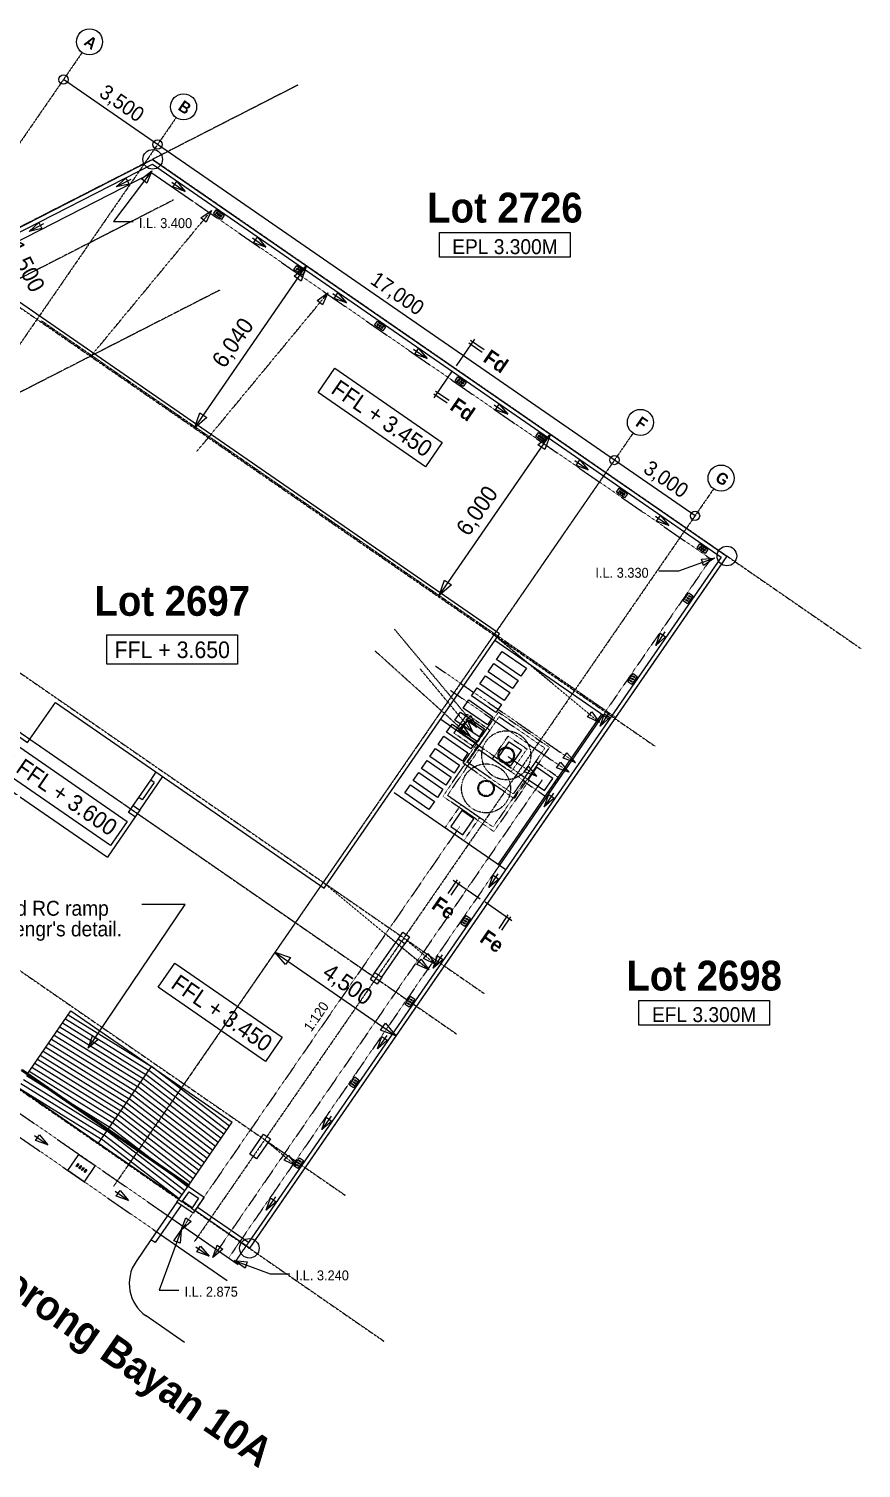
# Model space of a CAD drawing. Header units: inches. Extents: x 3562 to 70198, y -55726 to -1193.
# Drawn here: x 41053 to 53799, y -55726 to -33702 of the extents above; entities that cross this region are included whole.
import ezdxf

# ---------------------------------------------------------------- set-up
doc = ezdxf.new("R2010")
doc.units = ezdxf.units.IN
doc.header["$MEASUREMENT"] = 0
for name, pattern in [('PC_DASH_2', [0.638889, 0.277778, -0.083333, 0.055556, -0.083333, 0.055556, -0.083333]), ('PC_DASH_3', [0.055556, 0.027778, -0.027778]), ('PC_DASH_4', [0.069444, 0.027778, -0.041667])]:
    doc.linetypes.add(name, pattern=pattern)
for name, color, linetype in [('Boundary', 7, 'Continuous'), ('Grid Line', 7, 'Continuous'), ('Site Plan', 7, 'Continuous')]:
    doc.layers.add(name, color=color, linetype=linetype)

# ---------------------------------------------------------------- blocks, each defined once
blk = doc.blocks.new('PD_912605')
at = {"layer": 'Boundary', "color": 7, "linetype": 'PC_DASH_2'}
for p, q in [((45176, -34563), (42950, -35700)), ((42950, -35700), (31078, -41764)), ((42950, -35700), (51742, -41769)), ((43268, -36323), (31397, -42387)), ((43973, -37704), (32102, -43768)), ((41246, -38169), (50038, -44238)), ((35150, -40486), (46987, -48657)), ((49890, -40491), (42579, -51082)), ((51742, -41769), (44431, -52361)), ((51742, -41769), (53799, -43189)), ((37963, -47896), (44431, -52361)), ((44431, -52361), (46488, -53781))]:
    blk.add_line(p, q, dxfattribs=at)
at = {"layer": 'Boundary', "color": 7}
for centre in [(42950, -35700), (51742, -41769), (44431, -52361)]:
    blk.add_circle(centre, 150, dxfattribs=at)
blk = doc.blocks.new('PD_912606')
at = {"layer": 'Grid Line', "color": 7}
blk.add_circle((51653, -40577), 200, dxfattribs=at)
at = {"layer": 'Grid Line', "color": 7, "insert": (51723, -40513), "char_height": 177.49, "width": 176.39, "attachment_point": 2, "rotation": 325.3833}
blk.add_mtext('\\pxsm0.83;\\fHelvetica|b1|i0|c0|p177.4913;\\W0.92;G', dxfattribs=at)
blk = doc.blocks.new('PD_912610')
at = {"layer": 'Grid Line', "color": 7}
blk.add_line((43025, -35473), (41585, -34479), dxfattribs=at)
for centre in [(41585, -34479), (43025, -35473)]:
    blk.add_circle(centre, 70.6, dxfattribs=at)
at = {"layer": 'Grid Line', "color": 7, "insert": (42546, -34746), "char_height": 228.2, "width": 811.39, "attachment_point": 2, "rotation": 325.3833}
blk.add_mtext('\\pxsm0.83;\\fHelvetica|b0|i0|c0|p228.2031;\\W0.92;3,500', dxfattribs=at)
blk = doc.blocks.new('PD_912611')
at = {"layer": 'Grid Line', "color": 7}
blk.add_line((51255, -41154), (50021, -40301), dxfattribs=at)
for centre in [(50021, -40301), (51255, -41154)]:
    blk.add_circle(centre, 70.6, dxfattribs=at)
at = {"layer": 'Grid Line', "color": 7, "insert": (50878, -40498), "char_height": 228.2, "width": 811.39, "attachment_point": 2, "rotation": 325.3833}
blk.add_mtext('\\pxsm0.83;\\fHelvetica|b0|i0|c0|p228.2031;\\W0.92;3,000', dxfattribs=at)
blk = doc.blocks.new('PD_912612')
at = {"layer": 'Grid Line', "color": 7}
blk.add_line((50021, -40301), (43025, -35473), dxfattribs=at)
for centre in [(43025, -35473), (50021, -40301)]:
    blk.add_circle(centre, 70.6, dxfattribs=at)
at = {"layer": 'Grid Line', "color": 7, "insert": (46764, -37657), "char_height": 228.2, "width": 987.78, "attachment_point": 2, "rotation": 325.3833}
blk.add_mtext('\\pxsm0.83;\\fHelvetica|b0|i0|c0|p228.2031;\\W0.92;17,000', dxfattribs=at)
blk = doc.blocks.new('PD_912617')
at = {"layer": 'Grid Line', "color": 7}
blk.add_circle((41983, -33902), 200, dxfattribs=at)
at = {"layer": 'Grid Line', "color": 7, "insert": (42053, -33838), "char_height": 177.49, "width": 176.39, "attachment_point": 2, "rotation": 325.3833}
blk.add_mtext('\\pxsm0.83;\\fHelvetica|b1|i0|c0|p177.4913;\\W0.92;A', dxfattribs=at)
blk = doc.blocks.new('PD_912618')
at = {"layer": 'Grid Line', "color": 7}
blk.add_circle((43423, -34897), 200, dxfattribs=at)
at = {"layer": 'Grid Line', "color": 7, "insert": (43493, -34832), "char_height": 177.49, "width": 176.39, "attachment_point": 2, "rotation": 325.3833}
blk.add_mtext('\\pxsm0.83;\\fHelvetica|b1|i0|c0|p177.4913;\\W0.92;B', dxfattribs=at)
blk = doc.blocks.new('PD_912619')
at = {"layer": 'Grid Line', "color": 7}
blk.add_circle((50418, -39725), 200, dxfattribs=at)
at = {"layer": 'Grid Line', "color": 7, "insert": (50489, -39661), "char_height": 177.49, "width": 141.11, "attachment_point": 2, "rotation": 325.3833}
blk.add_mtext('\\pxsm0.83;\\fHelvetica|b1|i0|c0|p177.4913;\\W0.92;F', dxfattribs=at)
blk = doc.blocks.new('PD_912621')
at = {"layer": 'Grid Line', "color": 7}
blk.add_line((47336, -42373), (49040, -39904), dxfattribs=at)
for points in [[(48850, -40066), (49040, -39904), (48956, -40139), (48850, -40066)], [(47526, -42211), (47336, -42373), (47420, -42137), (47526, -42211)]]:
    blk.add_lwpolyline(points, dxfattribs=at)
at = {"layer": 'Grid Line', "color": 7, "insert": (47810, -41002), "char_height": 253.56, "width": 881.94, "attachment_point": 2, "rotation": 55.3833}
blk.add_mtext('\\pxsm0.83;\\fHelvetica|b0|i0|c0|p253.5590;\\W0.92;6,000', dxfattribs=at)
blk = doc.blocks.new('PD_912622')
at = {"layer": 'Grid Line', "color": 7}
blk.add_line((44823, -47831), (46675, -49109), dxfattribs=at)
for points in [[(44985, -48021), (44823, -47831), (45059, -47914), (44985, -48021)], [(46513, -48918), (46675, -49109), (46440, -49025), (46513, -48918)]]:
    blk.add_lwpolyline(points, dxfattribs=at)
at = {"layer": 'Grid Line', "color": 7, "insert": (46010, -48216), "char_height": 253.56, "width": 881.94, "attachment_point": 2, "rotation": 325.3833}
blk.add_mtext('\\pxsm0.83;\\fHelvetica|b0|i0|c0|p253.5590;\\W0.92;4,500', dxfattribs=at)
blk = doc.blocks.new('PD_912624')
at = {"layer": 'Grid Line', "color": 7}
blk.add_line((40825, -37572), (40507, -36949), dxfattribs=at)
for points in [[(40559, -37193), (40507, -36949), (40674, -37134), (40559, -37193)], [(40773, -37327), (40825, -37572), (40657, -37386), (40773, -37327)]]:
    blk.add_lwpolyline(points, dxfattribs=at)
at = {"layer": 'Grid Line', "color": 7, "insert": (41128, -37280), "char_height": 253.56, "width": 881.94, "attachment_point": 2, "rotation": 297.0572}
blk.add_mtext('\\pxsm0.83;\\fHelvetica|b0|i0|c0|p253.5590;\\W0.92;1,500', dxfattribs=at)
blk = doc.blocks.new('PD_912625')
at = {"layer": 'Grid Line', "color": 7}
blk.add_line((43590, -39812), (45306, -37326), dxfattribs=at)
for points in [[(45116, -37488), (45306, -37326), (45222, -37562), (45116, -37488)], [(43781, -39650), (43590, -39812), (43674, -39576), (43781, -39650)]]:
    blk.add_lwpolyline(points, dxfattribs=at)
at = {"layer": 'Grid Line', "color": 7, "insert": (44071, -38432), "char_height": 253.56, "width": 881.94, "attachment_point": 2, "rotation": 55.3833}
blk.add_mtext('\\pxsm0.83;\\fHelvetica|b0|i0|c0|p253.5590;\\W0.92;6,040', dxfattribs=at)
blk = doc.blocks.new('PD_912633')
at = {"layer": 'Site Plan', "color": 7}
blk.add_lwpolyline([(47344, -36820), (49344, -36820), (49344, -37195), (47344, -37195), (47344, -36820)], dxfattribs=at)
at = {"layer": 'Site Plan', "color": 7, "insert": (48344, -36922), "char_height": 228.2, "width": 1763.89, "attachment_point": 2}
blk.add_mtext('\\pxsm0.83;\\fHelvetica|b0|i0|c0|p228.2031;\\W0.92;EPL 3.300M', dxfattribs=at)
blk = doc.blocks.new('PD_912634')
at = {"layer": 'Site Plan', "color": 7}
for points in [[(42935, -35876), (42350, -36650), (42650, -36650)], [(42777, -35999), (42935, -35876), (42860, -36062), (42777, -35999)]]:
    blk.add_lwpolyline(points, dxfattribs=at)
at = {"layer": 'Site Plan', "color": 7, "insert": (42739, -36600), "char_height": 152.14, "width": 881.94, "attachment_point": 1}
blk.add_mtext('\\pxsm0.83;\\fHelvetica|b0|i0|c0|p152.1354;\\W0.92;I.L. 3.400', dxfattribs=at)
blk = doc.blocks.new('PD_912635')
at = {"layer": 'Site Plan', "color": 47, "true_color": 0x907039}
for p, q in [((41613, -48851), (42890, -49641)), ((41655, -48789), (42933, -49580)), ((41442, -49098), (42720, -49888)), ((41485, -49036), (42762, -49827)), ((41528, -48975), (42805, -49765)), ((41570, -48913), (42847, -49703)), ((41315, -49283), (42592, -50074)), ((41357, -49221), (42634, -50012)), ((41400, -49160), (42677, -49950)), ((41144, -49530), (42421, -50320)), ((41187, -49468), (42464, -50259)), ((41229, -49407), (42506, -50197)), ((41272, -49345), (42549, -50135)), ((41016, -49715), (42293, -50506)), ((41016, -49715), (42293, -50506)), ((41059, -49653), (42336, -50444)), ((41102, -49592), (42379, -50382)), ((43997, -50679), (42805, -49765)), ((44039, -50617), (42847, -49703)), ((44082, -50555), (42890, -49641)), ((44124, -50494), (42933, -49580)), ((40889, -49900), (42166, -50691)), ((40931, -49839), (42208, -50629)), ((40974, -49777), (42251, -50567)), ((43869, -50864), (42677, -49950)), ((43911, -50802), (42720, -49888)), ((43954, -50741), (42762, -49827)), ((43698, -51111), (42506, -50197)), ((43741, -51049), (42549, -50135)), ((43784, -50987), (42592, -50074)), ((43826, -50926), (42634, -50012)), ((43571, -51296), (42379, -50382)), ((43613, -51234), (42421, -50320)), ((43656, -51173), (42464, -50259)), ((43400, -51543), (42208, -50629)), ((43443, -51481), (42251, -50567)), ((43485, -51419), (42293, -50506)), ((43485, -51419), (42293, -50506)), ((43528, -51358), (42336, -50444)), ((43357, -51605), (42166, -50691))]:
    blk.add_line(p, q, dxfattribs=at)
blk = doc.blocks.new('PD_912636')
at = {"layer": 'Site Plan', "color": 30, "linetype": 'PC_DASH_3', "true_color": 0xff6402}
for points in [[(48176, -45984), (47394, -45445), (47934, -44663), (48715, -45203), (48176, -45984)], [(48163, -45915), (47463, -45432), (47946, -44732), (48646, -45215), (48163, -45915)]]:
    blk.add_lwpolyline(points, dxfattribs=at)
for radius in [375, 112]:
    blk.add_circle((48055, -45324), radius, dxfattribs=at)
at = {"layer": 'Site Plan', "color": 30, "true_color": 0xff6402}
blk.add_circle((48055, -45324), 125, dxfattribs=at)
blk = doc.blocks.new('PD_912637')
at = {"layer": 'Site Plan', "color": 30, "linetype": 'PC_DASH_3', "true_color": 0xff6402}
for p, q in [((48152, -44874), (48394, -44525)), ((48394, -44525), (48682, -44723)), ((48440, -45073), (48152, -44874)), ((48682, -44723), (48440, -45073))]:
    blk.add_line(p, q, dxfattribs=at)
at = {"layer": 'Site Plan', "color": 30, "true_color": 0xff6402}
for p, q in [((48239, -44858), (48409, -44612)), ((48409, -44612), (48595, -44739)), ((48424, -44986), (48239, -44858)), ((48595, -44739), (48424, -44986))]:
    blk.add_line(p, q, dxfattribs=at)
blk = doc.blocks.new('PD_912638')
at = {"layer": 'Site Plan', "color": 30, "linetype": 'PC_DASH_3', "true_color": 0xff6402}
for p, q in [((47669, -45574), (47428, -45924)), ((47957, -45773), (47669, -45574)), ((47716, -46123), (47957, -45773)), ((47428, -45924), (47716, -46123))]:
    blk.add_line(p, q, dxfattribs=at)
at = {"layer": 'Site Plan', "color": 30, "true_color": 0xff6402}
for p, q in [((47685, -45661), (47515, -45908)), ((47870, -45789), (47685, -45661)), ((47700, -46036), (47870, -45789)), ((47515, -45908), (47700, -46036))]:
    blk.add_line(p, q, dxfattribs=at)
blk = doc.blocks.new('PD_912639')
at = {"layer": 'Site Plan', "color": 7}
for points in [[(45257, -51017), (45172, -51141), (45110, -51098), (45196, -50975), (45257, -51017)], [(45173, -51104), (45145, -51084), (45152, -51074), (45181, -51094), (45173, -51104)], [(45195, -51073), (45166, -51053), (45173, -51043), (45202, -51063), (45195, -51073)], [(45216, -51042), (45187, -51022), (45194, -51012), (45223, -51032), (45216, -51042)]]:
    blk.add_lwpolyline(points, dxfattribs=at)
blk = doc.blocks.new('PD_912640')
at = {"layer": 'Site Plan', "color": 7}
for points in [[(46109, -49783), (46024, -49906), (45963, -49864), (46048, -49740), (46109, -49783)], [(46026, -49869), (45997, -49849), (46004, -49839), (46033, -49859), (46026, -49869)], [(46047, -49839), (46018, -49819), (46025, -49808), (46054, -49828), (46047, -49839)], [(46068, -49808), (46039, -49788), (46046, -49777), (46075, -49797), (46068, -49808)]]:
    blk.add_lwpolyline(points, dxfattribs=at)
blk = doc.blocks.new('PD_912641')
at = {"layer": 'Site Plan', "color": 7}
for points in [[(46962, -48549), (46876, -48672), (46815, -48629), (46900, -48506), (46962, -48549)], [(46878, -48635), (46849, -48615), (46856, -48605), (46885, -48625), (46878, -48635)], [(46899, -48604), (46870, -48584), (46877, -48574), (46906, -48594), (46899, -48604)], [(46920, -48573), (46891, -48553), (46899, -48543), (46927, -48563), (46920, -48573)]]:
    blk.add_lwpolyline(points, dxfattribs=at)
blk = doc.blocks.new('PD_912642')
at = {"layer": 'Site Plan', "color": 7}
for points in [[(47814, -47314), (47729, -47438), (47667, -47395), (47752, -47271), (47814, -47314)], [(47751, -47370), (47722, -47350), (47729, -47339), (47758, -47359), (47751, -47370)], [(47772, -47339), (47744, -47319), (47751, -47309), (47780, -47328), (47772, -47339)], [(47730, -47400), (47701, -47381), (47708, -47370), (47737, -47390), (47730, -47400)]]:
    blk.add_lwpolyline(points, dxfattribs=at)
blk = doc.blocks.new('PD_912643')
at = {"layer": 'Site Plan', "color": 7}
blk.add_lwpolyline([(43289, -47997), (44935, -49133), (44679, -49504), (43033, -48367), (43289, -47997)], dxfattribs=at)
at = {"layer": 'Site Plan', "color": 7, "insert": (44084, -48658), "char_height": 253.56, "width": 1905, "attachment_point": 2, "rotation": 325.3833}
blk.add_mtext('\\pxsm0.83;\\fHelvetica|b0|i0|c0|p253.5590;\\W0.92;FFL + 3.450', dxfattribs=at)
blk = doc.blocks.new('PD_912644')
at = {"layer": 'Site Plan', "color": 7}
blk.add_lwpolyline([(40914, -44693), (42560, -45829), (42304, -46199), (40658, -45063), (40914, -44693)], dxfattribs=at)
at = {"layer": 'Site Plan', "color": 7, "insert": (41709, -45354), "char_height": 253.56, "width": 1905, "attachment_point": 2, "rotation": 325.3833}
blk.add_mtext('\\pxsm0.83;\\fHelvetica|b0|i0|c0|p253.5590;\\W0.92;FFL + 3.600', dxfattribs=at)
blk = doc.blocks.new('PD_912645')
at = {"layer": 'Site Plan', "color": 7}
for points in [[(41822, -50924), (42069, -51095), (41899, -51342), (41652, -51171), (41822, -50924)], [(41818, -51073), (41789, -51115), (41779, -51108), (41808, -51066), (41818, -51073)], [(41859, -51102), (41831, -51143), (41820, -51136), (41849, -51095), (41859, -51102)], [(41900, -51130), (41872, -51171), (41862, -51164), (41890, -51123), (41900, -51130)], [(41941, -51159), (41913, -51200), (41903, -51193), (41931, -51152), (41941, -51159)]]:
    blk.add_lwpolyline(points, dxfattribs=at)
blk = doc.blocks.new('PD_912649')
at = {"layer": 'Site Plan', "color": 7}
blk.add_lwpolyline([(45739, -38897), (47385, -40033), (47129, -40404), (45483, -39267), (45739, -38897)], dxfattribs=at)
at = {"layer": 'Site Plan', "color": 7, "insert": (46534, -39558), "char_height": 253.56, "width": 1905, "attachment_point": 2, "rotation": 325.3833}
blk.add_mtext('\\pxsm0.83;\\fHelvetica|b0|i0|c0|p253.5590;\\W0.92;FFL + 3.450', dxfattribs=at)
blk = doc.blocks.new('PD_912655')
at = {"layer": 'Site Plan', "color": 7}
for points in [[(51550, -41800), (51000, -42000), (50700, -42000)], [(51351, -41817), (51550, -41800), (51386, -41915), (51351, -41817)]]:
    blk.add_lwpolyline(points, dxfattribs=at)
at = {"layer": 'Site Plan', "color": 7, "insert": (49729, -41950), "char_height": 152.14, "width": 881.94, "attachment_point": 1}
blk.add_mtext('\\pxsm0.83;\\fHelvetica|b0|i0|c0|p152.1354;\\W0.92;I.L. 3.330', dxfattribs=at)
blk = doc.blocks.new('PD_912656')
at = {"layer": 'Site Plan', "color": 7}
for points in [[(44200, -52550), (44750, -52750), (45050, -52750)], [(44364, -52665), (44200, -52550), (44399, -52567), (44364, -52665)]]:
    blk.add_lwpolyline(points, dxfattribs=at)
at = {"layer": 'Site Plan', "color": 7, "insert": (45139, -52700), "char_height": 152.14, "width": 881.94, "attachment_point": 1}
blk.add_mtext('\\pxsm0.83;\\fHelvetica|b0|i0|c0|p152.1354;\\W0.92;I.L. 3.240', dxfattribs=at)
blk = doc.blocks.new('PD_912657')
at = {"layer": 'Site Plan', "color": 38, "true_color": 0x552c05}
for points in [[(43389, -52082), (43050, -53000), (43350, -53000)], [(43274, -52245), (43389, -52082), (43371, -52281), (43274, -52245)]]:
    blk.add_lwpolyline(points, dxfattribs=at)
at = {"layer": 'Site Plan', "color": 38, "true_color": 0x552c05, "insert": (43439, -52950), "char_height": 152.14, "width": 881.94, "attachment_point": 1}
blk.add_mtext('\\pxsm0.83;\\fHelvetica|b0|i0|c0|p152.1354;\\W0.92;I.L. 2.875', dxfattribs=at)
blk = doc.blocks.new('PD_912659')
at = {"layer": 'Site Plan', "color": 7}
blk.add_lwpolyline([(50394, -48570), (52394, -48570), (52394, -48945), (50394, -48945), (50394, -48570)], dxfattribs=at)
at = {"layer": 'Site Plan', "color": 7, "insert": (51394, -48672), "char_height": 228.2, "width": 1728.61, "attachment_point": 2}
blk.add_mtext('\\pxsm0.83;\\fHelvetica|b0|i0|c0|p228.2031;\\W0.92;EFL 3.300M', dxfattribs=at)
blk = doc.blocks.new('PD_912662')
at = {"layer": 'Site Plan', "color": 7}
blk.add_lwpolyline([(42250, -42975), (44250, -42975), (44250, -43425), (42250, -43425), (42250, -42975)], dxfattribs=at)
at = {"layer": 'Site Plan', "color": 7, "insert": (43250, -43077), "char_height": 253.56, "width": 1905, "attachment_point": 2}
blk.add_mtext('\\pxsm0.83;\\fHelvetica|b0|i0|c0|p253.5590;\\W0.92;FFL + 3.650', dxfattribs=at)
blk = doc.blocks.new('PD_912665')
at = {"layer": 'Site Plan', "color": 7}
for p, q in [((47258, -39350), (47542, -38938)), ((47254, -39286), (47460, -39428)), ((47282, -39245), (47488, -39387))]:
    blk.add_line(p, q, dxfattribs=at)
blk = doc.blocks.new('PD_912664')
at = {"layer": 'Site Plan'}
blk.add_blockref('PD_912665', (0, 0), dxfattribs=at)
at = {"layer": 'Site Plan', "color": 7, "insert": (47762, -39433), "char_height": 228.2, "width": 388.06, "attachment_point": 2, "rotation": 325.3833}
blk.add_mtext('\\pxsm0.83;\\fHelvetica|b1|i0|c0|p228.2031;\\W0.92;Fd', dxfattribs=at)
blk = doc.blocks.new('PD_912667')
at = {"layer": 'Site Plan', "color": 7}
for p, q in [((47879, -38450), (47595, -38861)), ((47790, -38510), (47996, -38652)), ((47818, -38469), (48024, -38611))]:
    blk.add_line(p, q, dxfattribs=at)
blk = doc.blocks.new('PD_912666')
at = {"layer": 'Site Plan'}
blk.add_blockref('PD_912667', (0, 0), dxfattribs=at)
at = {"layer": 'Site Plan', "color": 7, "insert": (48271, -38696), "char_height": 228.2, "width": 388.06, "attachment_point": 2, "rotation": 325.3833}
blk.add_mtext('\\pxsm0.83;\\fHelvetica|b1|i0|c0|p228.2031;\\W0.92;Fd', dxfattribs=at)
blk = doc.blocks.new('PD_912663')
at = {"layer": 'Site Plan'}
for name in ['PD_912666', 'PD_912664']:
    blk.add_blockref(name, (0, 0), dxfattribs=at)
blk = doc.blocks.new('PD_912680')
at = {"layer": 'Site Plan', "color": 7}
for p, q in [((47614, -46725), (47472, -46931)), ((47655, -46753), (47513, -46959)), ((47550, -46729), (47962, -47013))]:
    blk.add_line(p, q, dxfattribs=at)
blk = doc.blocks.new('PD_912679')
at = {"layer": 'Site Plan'}
blk.add_blockref('PD_912680', (0, 0), dxfattribs=at)
at = {"layer": 'Site Plan', "color": 7, "insert": (47475, -47060), "char_height": 228.2, "width": 388.06, "attachment_point": 2, "rotation": 325.3833}
blk.add_mtext('\\pxsm0.83;\\fHelvetica|b1|i0|c0|p228.2031;\\W0.92;Fe', dxfattribs=at)
blk = doc.blocks.new('PD_912682')
at = {"layer": 'Site Plan', "color": 7}
for p, q in [((48450, -47350), (48039, -47066)), ((48390, -47261), (48248, -47467)), ((48431, -47289), (48289, -47495))]:
    blk.add_line(p, q, dxfattribs=at)
blk = doc.blocks.new('PD_912681')
at = {"layer": 'Site Plan'}
blk.add_blockref('PD_912682', (0, 0), dxfattribs=at)
at = {"layer": 'Site Plan', "color": 7, "insert": (48212, -47569), "char_height": 228.2, "width": 388.06, "attachment_point": 2, "rotation": 325.3833}
blk.add_mtext('\\pxsm0.83;\\fHelvetica|b1|i0|c0|p228.2031;\\W0.92;Fe', dxfattribs=at)
blk = doc.blocks.new('PD_912678')
at = {"layer": 'Site Plan'}
for name in ['PD_912679', 'PD_912681']:
    blk.add_blockref(name, (0, 0), dxfattribs=at)
blk = doc.blocks.new('PD_912685')
at = {"layer": 'Site Plan', "color": 7}
for points in [[(41965, -49300), (43450, -47100), (42785, -47100)], [(42116, -49169), (41965, -49300), (42030, -49111), (42116, -49169)]]:
    blk.add_lwpolyline(points, dxfattribs=at)
at = {"layer": 'Site Plan', "color": 7, "insert": (39768, -47045), "char_height": 228.2, "width": 2928.06, "attachment_point": 1}
blk.add_mtext("\\pxsm0.83;\\fHelvetica|b0|i0|c0|p228.2031;\\W0.92;Proposed RC ramp\\Pdrain to engr's detail.", dxfattribs=at)
blk = doc.blocks.new('PD_912686')
at = {"layer": 'Site Plan', "color": 7}
for points in [[(50370, -43611), (50285, -43734), (50223, -43692), (50308, -43568), (50370, -43611)], [(50329, -43635), (50300, -43615), (50307, -43605), (50336, -43625), (50329, -43635)], [(50286, -43697), (50257, -43677), (50264, -43667), (50293, -43687), (50286, -43697)], [(50307, -43666), (50279, -43646), (50286, -43636), (50315, -43656), (50307, -43666)]]:
    blk.add_lwpolyline(points, dxfattribs=at)
blk = doc.blocks.new('PD_912687')
at = {"layer": 'Site Plan', "color": 7}
for points in [[(50175, -40879), (50052, -40794), (50094, -40732), (50218, -40817), (50175, -40879)], [(50119, -40773), (50099, -40802), (50089, -40795), (50109, -40766), (50119, -40773)], [(50150, -40794), (50130, -40823), (50120, -40816), (50139, -40787), (50150, -40794)], [(50181, -40816), (50161, -40845), (50150, -40837), (50170, -40809), (50181, -40816)]]:
    blk.add_lwpolyline(points, dxfattribs=at)
blk = doc.blocks.new('PD_912688')
at = {"layer": 'Site Plan', "color": 7}
for points in [[(51222, -42376), (51137, -42500), (51075, -42457), (51161, -42334), (51222, -42376)], [(51138, -42463), (51110, -42443), (51117, -42432), (51145, -42452), (51138, -42463)], [(51160, -42432), (51131, -42412), (51138, -42402), (51167, -42421), (51160, -42432)], [(51181, -42401), (51152, -42381), (51159, -42371), (51188, -42391), (51181, -42401)]]:
    blk.add_lwpolyline(points, dxfattribs=at)
blk = doc.blocks.new('PD_912689')
at = {"layer": 'Site Plan', "color": 7}
for points in [[(51410, -41731), (51286, -41646), (51329, -41584), (51452, -41669), (51410, -41731)], [(51353, -41625), (51333, -41654), (51323, -41647), (51343, -41618), (51353, -41625)], [(51384, -41647), (51364, -41675), (51354, -41668), (51374, -41639), (51384, -41647)], [(51415, -41668), (51395, -41697), (51385, -41690), (51405, -41661), (51415, -41668)]]:
    blk.add_lwpolyline(points, dxfattribs=at)
blk = doc.blocks.new('PD_912690')
at = {"layer": 'Site Plan', "color": 7}
for points in [[(48941, -40027), (48817, -39941), (48860, -39880), (48983, -39965), (48941, -40027)], [(48884, -39921), (48865, -39950), (48854, -39943), (48874, -39914), (48884, -39921)], [(48915, -39942), (48895, -39971), (48885, -39964), (48905, -39935), (48915, -39942)], [(48946, -39964), (48926, -39992), (48916, -39985), (48936, -39957), (48946, -39964)]]:
    blk.add_lwpolyline(points, dxfattribs=at)
blk = doc.blocks.new('PD_912691')
at = {"layer": 'Site Plan', "color": 7}
for points in [[(47706, -39175), (47583, -39089), (47625, -39028), (47749, -39113), (47706, -39175)], [(47650, -39069), (47630, -39098), (47620, -39091), (47640, -39062), (47650, -39069)], [(47681, -39090), (47661, -39119), (47651, -39112), (47671, -39083), (47681, -39090)], [(47712, -39112), (47692, -39140), (47681, -39133), (47701, -39104), (47712, -39112)]]:
    blk.add_lwpolyline(points, dxfattribs=at)
blk = doc.blocks.new('PD_912692')
at = {"layer": 'Site Plan', "color": 7}
for points in [[(46472, -38322), (46348, -38237), (46391, -38175), (46514, -38261), (46472, -38322)], [(46415, -38217), (46396, -38246), (46385, -38238), (46405, -38210), (46415, -38217)], [(46446, -38238), (46426, -38267), (46416, -38260), (46436, -38231), (46446, -38238)], [(46477, -38259), (46457, -38288), (46447, -38281), (46467, -38252), (46477, -38259)]]:
    blk.add_lwpolyline(points, dxfattribs=at)
blk = doc.blocks.new('PD_912693')
at = {"layer": 'Site Plan', "color": 7}
for points in [[(45237, -37470), (45114, -37385), (45156, -37323), (45280, -37409), (45237, -37470)], [(45181, -37365), (45161, -37393), (45151, -37386), (45171, -37358), (45181, -37365)], [(45212, -37386), (45192, -37415), (45182, -37408), (45202, -37379), (45212, -37386)], [(45243, -37407), (45223, -37436), (45213, -37429), (45232, -37400), (45243, -37407)]]:
    blk.add_lwpolyline(points, dxfattribs=at)
blk = doc.blocks.new('PD_912694')
at = {"layer": 'Site Plan', "color": 7}
for points in [[(44003, -36618), (43879, -36533), (43922, -36471), (44045, -36556), (44003, -36618)], [(43947, -36513), (43927, -36541), (43916, -36534), (43936, -36505), (43947, -36513)], [(43977, -36534), (43958, -36563), (43947, -36556), (43967, -36527), (43977, -36534)], [(44008, -36555), (43988, -36584), (43978, -36577), (43998, -36548), (44008, -36555)]]:
    blk.add_lwpolyline(points, dxfattribs=at)
blk = doc.blocks.new('PD_912697')
at = {"layer": 'Site Plan', "color": 38, "linetype": 'PC_DASH_4', "true_color": 0x552c05}
for p, q in [((46646, -42883), (47907, -44390)), ((46353, -43219), (47810, -44531)), ((47044, -43495), (47854, -44468))]:
    blk.add_line(p, q, dxfattribs=at)
at = {"layer": 'Site Plan', "color": 38, "true_color": 0x552c05}
for points in [[(47823, -44209), (47907, -44390), (47744, -44275), (47823, -44209)], [(47701, -44363), (47810, -44531), (47632, -44440), (47701, -44363)], [(47770, -44286), (47854, -44468), (47690, -44352), (47770, -44286)]]:
    blk.add_lwpolyline(points, dxfattribs=at)
blk = doc.blocks.new('PD_912700')
at = {"layer": 'Site Plan', "color": 12, "linetype": 'PC_DASH_3', "true_color": 0xdc0806}
for points in [[(49024, -44697), (48485, -45479), (47703, -44939), (48243, -44157), (49024, -44697)], [(48955, -44710), (48472, -45409), (47772, -44926), (48255, -44227), (48955, -44710)]]:
    blk.add_lwpolyline(points, dxfattribs=at)
for radius in [375, 112]:
    blk.add_circle((48364, -44818), radius, dxfattribs=at)
at = {"layer": 'Site Plan', "color": 12, "true_color": 0xdc0806}
blk.add_circle((48364, -44818), 125, dxfattribs=at)
blk = doc.blocks.new('PD_912701')
at = {"layer": 'Site Plan', "color": 12, "linetype": 'PC_DASH_3', "true_color": 0xdc0806}
for p, q in [((47565, -44479), (47764, -44191)), ((47764, -44191), (48113, -44433)), ((47914, -44721), (47565, -44479)), ((48113, -44433), (47914, -44721))]:
    blk.add_line(p, q, dxfattribs=at)
at = {"layer": 'Site Plan', "color": 12, "true_color": 0xdc0806}
for p, q in [((47652, -44463), (47779, -44278)), ((47899, -44634), (47652, -44463)), ((47779, -44278), (48026, -44448)), ((48026, -44448), (47899, -44634))]:
    blk.add_line(p, q, dxfattribs=at)
blk = doc.blocks.new('PD_912702')
at = {"layer": 'Site Plan', "color": 12, "linetype": 'PC_DASH_3', "true_color": 0xdc0806}
for p, q in [((48813, -44915), (48614, -45203)), ((49163, -45157), (48813, -44915)), ((48614, -45203), (48964, -45445)), ((48964, -45445), (49163, -45157))]:
    blk.add_line(p, q, dxfattribs=at)
at = {"layer": 'Site Plan', "color": 12, "true_color": 0xdc0806}
for p, q in [((48829, -45002), (48701, -45187)), ((49076, -45173), (48829, -45002)), ((48701, -45187), (48948, -45358)), ((48948, -45358), (49076, -45173))]:
    blk.add_line(p, q, dxfattribs=at)
blk = doc.blocks.new('PD_912699')
at = {"layer": 'Site Plan', "color": 12, "linetype": 'PC_DASH_4', "true_color": 0xdc0806}
blk.add_line((48394, -44839), (48827, -45138), dxfattribs=at)
at = {"layer": 'Site Plan', "color": 12, "true_color": 0xdc0806}
blk.add_lwpolyline([(48697, -44985), (48827, -45138), (48638, -45070), (48697, -44985)], dxfattribs=at)
at = {"layer": 'Site Plan'}
for name in ['PD_912701', 'PD_912700', 'PD_912702']:
    blk.add_blockref(name, (0, 0), dxfattribs=at)
blk = doc.blocks.new('PD_912698')
at = {"layer": 'Site Plan', "color": 30, "linetype": 'PC_DASH_4', "true_color": 0xff6402}
blk.add_line((48912, -45197), (43869, -52503), dxfattribs=at)
at = {"layer": 'Site Plan', "color": 30, "true_color": 0xff6402}
blk.add_lwpolyline([(44022, -52373), (43869, -52503), (43936, -52314), (44022, -52373)], dxfattribs=at)
at = {"layer": 'Site Plan'}
blk.add_blockref('PD_912699', (0, 0), dxfattribs=at)

msp = doc.modelspace()

# ---------------------------------------------------------------- linework, layer by layer
at = {"layer": 'Grid Line', "color": 7, "linetype": 'PC_DASH_2'}
for p, q in [((41869, -34067), (33916, -45589)), ((43310, -35061), (35356, -46583)), ((37064, -35307), (50643, -44680)), ((34451, -39093), (48030, -48466)), ((34025, -39710), (47604, -49083)), ((50305, -39890), (42352, -51412)), ((51539, -40742), (43586, -52264)), ((32321, -42179), (45900, -51552))]:
    msp.add_line(p, q, dxfattribs=at)
at = {"layer": 'Grid Line', "color": 82, "true_color": 0x1fb614}
msp.add_line((47360, -44267), (47934, -44663), dxfattribs=at)
at = {"layer": 'Site Plan', "color": 7}
for p, q in [((31078, -41764), (42950, -35700)), ((31121, -41812), (42946, -35773)), ((42946, -35773), (51655, -41785)), ((42950, -35700), (51742, -41769)), ((31199, -41901), (42937, -35907)), ((42937, -35907), (43566, -36341)), ((51655, -41785), (44415, -52274)), ((51742, -41769), (44431, -52361)), ((49939, -44270), (48190, -43063)), ((49824, -44191), (48240, -46485)), ((49845, -44205), (48261, -46499)), ((42753, -45659), (43108, -45144)), ((42920, -45197), (43005, -45073)), ((40610, -45243), (42256, -46379)), ((42736, -45464), (42920, -45197)), ((42972, -45232), (42787, -45500)), ((42972, -45232), (42920, -45197)), ((42650, -45588), (42736, -45464)), ((42787, -45500), (42736, -45464)), ((46648, -45385), (48356, -46564)), ((42682, -45762), (42256, -46379)), ((46354, -48144), (46709, -47630)), ((46457, -48215), (46812, -47701)), ((41023, -49705), (41698, -48728)), ((41698, -48728), (44167, -50432)), ((42123, -50752), (42933, -49580)), ((40889, -49900), (43357, -51605)), ((43492, -51409), (44167, -50432)), ((43322, -51656), (43492, -51409)), ((43409, -51640), (43508, -51496)), ((43492, -51409), (43739, -51580)), ((43508, -51496), (43652, -51596)), ((43322, -51656), (42924, -52232)), ((43384, -51699), (42986, -52275)), ((43569, -51826), (43322, -51656)), ((43553, -51740), (43409, -51640)), ((43652, -51596), (43553, -51740)), ((43739, -51580), (43569, -51826)), ((44415, -52274), (43633, -51734)), ((43242, -51904), (44260, -52607)), ((44431, -52361), (43597, -51785)), ((43071, -52151), (44090, -52854)), ((42924, -52232), (42697, -52561)), ((42986, -52275), (42924, -52232)), ((43436, -53801), (42850, -53396))]:
    msp.add_line(p, q, dxfattribs=at)
at = {"layer": 'Site Plan', "color": 172, "true_color": 0x0000d3}
for p, q in [((42616, -36006), (42393, -36120)), ((43242, -36048), (43448, -36190)), ((41280, -36688), (41057, -36802)), ((44477, -36900), (44682, -37042)), ((45711, -37752), (45917, -37894)), ((46946, -38604), (47151, -38746)), ((48180, -39456), (48386, -39598)), ((49415, -40308), (49620, -40450)), ((50649, -41160), (50855, -41302)), ((50794, -42931), (50652, -43137)), ((49942, -44166), (49800, -44371)), ((49089, -45400), (48947, -45606)), ((48237, -46634), (48095, -46840)), ((47385, -47869), (47243, -48075)), ((46533, -49103), (46391, -49309)), ((45681, -50338), (45539, -50544)), ((41140, -50636), (41346, -50778)), ((42375, -51488), (42580, -51630)), ((44829, -51572), (44687, -51778)), ((43609, -52340), (43815, -52482))]:
    msp.add_line(p, q, dxfattribs=at)
at = {"layer": 'Site Plan', "color": 172, "linetype": 'PC_DASH_3', "true_color": 0x0000d3}
for p, q in [((42002, -38715), (43851, -36481)), ((48174, -42976), (49792, -44315)), ((45561, -46762), (47179, -48101)), ((46796, -47614), (47277, -48012)), ((44665, -50700), (45147, -51099))]:
    msp.add_line(p, q, dxfattribs=at)
at = {"layer": 'Site Plan', "color": 7, "linetype": 'PC_DASH_3'}
for p, q in [((43566, -36341), (51495, -41814)), ((51495, -41814), (49845, -44205)), ((48261, -46499), (44320, -52208)), ((37793, -48143), (43242, -51904)), ((37622, -48390), (43071, -52151)), ((44320, -52208), (44114, -52507)), ((44415, -52274), (44209, -52572))]:
    msp.add_line(p, q, dxfattribs=at)
at = {"layer": 'Site Plan', "color": 172, "linetype": 'PC_DASH_4', "true_color": 0x0000d3}
for p, q in [((43626, -40170), (45634, -37744)), ((47283, -43454), (49422, -44931)), ((47512, -43825), (49323, -45075))]:
    msp.add_line(p, q, dxfattribs=at)
at = {"layer": 'Site Plan', "color": 30, "linetype": 'PC_DASH_4', "true_color": 0xff6402}
msp.add_line((47650, -45910), (43389, -52082), dxfattribs=at)
at = {"layer": 'Site Plan', "color": 172, "true_color": 0x0000d3}
for points in [[(42588, -36078), (42393, -36120), (42541, -35986), (42588, -36078)], [(43318, -36037), (43448, -36190), (43260, -36122), (43318, -36037)], [(43688, -36597), (43851, -36481), (43768, -36663), (43688, -36597)], [(41253, -36760), (41057, -36802), (41206, -36668), (41253, -36760)], [(44553, -36889), (44682, -37042), (44494, -36975), (44553, -36889)], [(45471, -37860), (45634, -37744), (45551, -37926), (45471, -37860)], [(45787, -37742), (45917, -37894), (45729, -37827), (45787, -37742)], [(47022, -38594), (47151, -38746), (46963, -38679), (47022, -38594)], [(48256, -39446), (48386, -39598), (48197, -39531), (48256, -39446)], [(49491, -40298), (49620, -40450), (49432, -40383), (49491, -40298)], [(50725, -41150), (50855, -41302), (50666, -41235), (50725, -41150)], [(50804, -43007), (50652, -43137), (50719, -42948), (50804, -43007)], [(49676, -44152), (49792, -44315), (49610, -44232), (49676, -44152)], [(49952, -44242), (49800, -44371), (49867, -44183), (49952, -44242)], [(49193, -44923), (49323, -45075), (49134, -45008), (49193, -44923)], [(49293, -44779), (49422, -44931), (49234, -44864), (49293, -44779)], [(49100, -45476), (48947, -45606), (49015, -45417), (49100, -45476)], [(48248, -46711), (48095, -46840), (48162, -46652), (48248, -46711)], [(47063, -47938), (47179, -48101), (46997, -48017), (47063, -47938)], [(47161, -47849), (47277, -48012), (47095, -47929), (47161, -47849)], [(47396, -47945), (47243, -48075), (47310, -47886), (47396, -47945)], [(46543, -49179), (46391, -49309), (46458, -49121), (46543, -49179)], [(45691, -50414), (45539, -50544), (45606, -50355), (45691, -50414)], [(41216, -50626), (41346, -50778), (41158, -50711), (41216, -50626)], [(45031, -50935), (45147, -51099), (44965, -51015), (45031, -50935)], [(42451, -51478), (42580, -51630), (42392, -51563), (42451, -51478)], [(44839, -51648), (44687, -51778), (44754, -51590), (44839, -51648)], [(43685, -52330), (43815, -52482), (43626, -52415), (43685, -52330)]]:
    msp.add_lwpolyline(points, dxfattribs=at)
at = {"layer": 'Site Plan', "color": 7}
for points in [[(40546, -37634), (39353, -39363), (39970, -39789), (39544, -40406), (39297, -40235), (38232, -41779), (38479, -41949), (38053, -42566), (41036, -44625), (41462, -44008), (45577, -46849), (48261, -42960), (40546, -37634)], [(48217, -43355), (48302, -43231), (48672, -43487), (48587, -43610), (48217, -43355)], [(47961, -43725), (48046, -43602), (48417, -43857), (48332, -43981), (47961, -43725)], [(48089, -43540), (48174, -43416), (48545, -43672), (48459, -43795), (48089, -43540)], [(48289, -44042), (48204, -44166), (47833, -43910), (47919, -43787), (48289, -44042)], [(48161, -44228), (48076, -44351), (47706, -44095), (47791, -43972), (48161, -44228)], [(47578, -44281), (47663, -44157), (48033, -44413), (47948, -44536), (47578, -44281)], [(47450, -44466), (47535, -44342), (47906, -44598), (47820, -44721), (47450, -44466)], [(47322, -44651), (47407, -44527), (47778, -44783), (47692, -44907), (47322, -44651)], [(47067, -45021), (47152, -44898), (47522, -45153), (47437, -45277), (47067, -45021)], [(47194, -44836), (47280, -44713), (47650, -44968), (47565, -45092), (47194, -44836)], [(46939, -45206), (47024, -45083), (47394, -45339), (47309, -45462), (46939, -45206)], [(46811, -45392), (46896, -45268), (47266, -45524), (47181, -45647), (46811, -45392)], [(42650, -45588), (42753, -45659), (42682, -45762), (42579, -45691), (42650, -45588)], [(46883, -47598), (46812, -47701), (46709, -47630), (46780, -47527), (46883, -47598)], [(46457, -48215), (46386, -48318), (46283, -48247), (46354, -48144), (46457, -48215)], [(40955, -49628), (43507, -51389), (43492, -51409), (40941, -49648), (40955, -49628)], [(44752, -50684), (44539, -50993), (44436, -50922), (44649, -50613), (44752, -50684)]]:
    msp.add_lwpolyline(points, dxfattribs=at)
at = {"layer": 'Site Plan', "color": 30, "true_color": 0xff6402}
msp.add_lwpolyline([(43542, -51953), (43389, -52082), (43456, -51894), (43542, -51953)], dxfattribs=at)
at = {"layer": 'Site Plan', "color": 7}
msp.add_arc((43191, -52902), 600, 145.3833, 235.3833, dxfattribs=at)

# ---------------------------------------------------------------- block references
at = {"layer": 'Boundary'}
msp.add_blockref('PD_912605', (0, 0), dxfattribs=at)
at = {"layer": 'Grid Line'}
for name in ['PD_912617', 'PD_912610', 'PD_912618', 'PD_912612', 'PD_912624', 'PD_912625', 'PD_912619', 'PD_912621', 'PD_912611', 'PD_912606', 'PD_912622']:
    msp.add_blockref(name, (0, 0), dxfattribs=at)
at = {"layer": 'Site Plan'}
for name in ['PD_912634', 'PD_912694', 'PD_912633', 'PD_912693', 'PD_912692', 'PD_912663', 'PD_912649', 'PD_912691', 'PD_912690', 'PD_912687', 'PD_912689', 'PD_912655', 'PD_912688', 'PD_912697', 'PD_912662', 'PD_912686', 'PD_912698', 'PD_912644', 'PD_912636', 'PD_912637', 'PD_912638', 'PD_912678', 'PD_912685', 'PD_912642', 'PD_912643', 'PD_912641', 'PD_912659', 'PD_912635', 'PD_912640', 'PD_912645', 'PD_912639', 'PD_912657', 'PD_912656']:
    msp.add_blockref(name, (0, 0), dxfattribs=at)

# ---------------------------------------------------------------- texts
at = {"layer": 'Site Plan', "color": 7, "char_height": 456.41, "width": 2575.28, "attachment_point": 2}
for s, insert in [('\\pxsm0.83;\\fHelvetica|b1|i0|c0|p456.4062;\\W0.92;Lot 2726', (48344, -36211)), ('\\pxsm0.83;\\fHelvetica|b1|i0|c0|p456.4062;\\W0.92;Lot 2697', (43250, -42228)), ('\\pxsm0.83;\\fHelvetica|b1|i0|c0|p456.4062;\\W0.92;Lot 2698', (51394, -47961))]:
    msp.add_mtext(s, dxfattribs=dict(at, insert=insert))
at = {"layer": 'Site Plan', "color": 7}
for s, insert, char_height, width, attachment_point, rotation in [('\\pxsm0.83;\\fHelvetica|b0|i0|c0|p152.1354;\\W0.92;1:120', (45253, -48973), 152.14, 529.17, 1, 55.3833), ('\\pxsm0.83;\\fHelvetica|b1|i0|c0|p456.4062;\\W0.92;Lorong Bayan 10A', (42709, -53887), 456.41, 5609.17, 2, 325.3833)]:
    msp.add_mtext(s, dxfattribs=dict(at, insert=insert, char_height=char_height, width=width, attachment_point=attachment_point, rotation=rotation))

doc.saveas('drawing.dxf')
